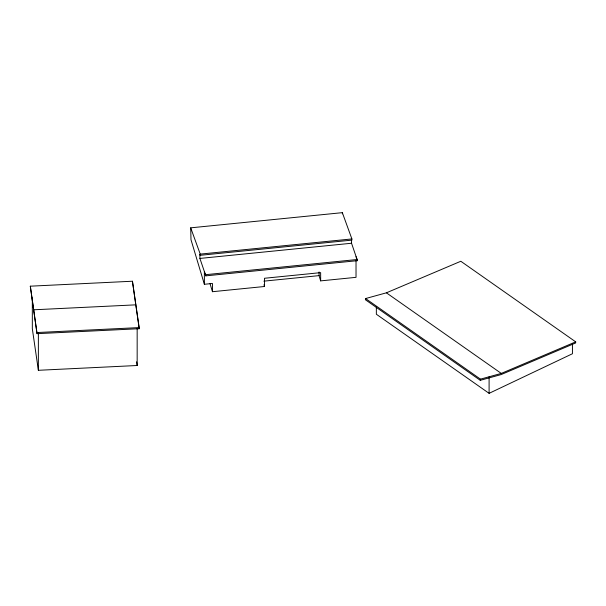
<?xml version="1.0" encoding="UTF-8"?>
<svg xmlns="http://www.w3.org/2000/svg" width="606" height="606" viewBox="0 0 606 606"><rect width="100%" height="100%" fill="white"/><g stroke="black" fill="none" stroke-linecap="round" stroke-linejoin="round"><path stroke-width="0.91" d="M30.308 286.183L37.049 333.671L139.191 328.717L139.183 327.596L132.441 281.229L30.308 286.183L37.049 333.671M132.441 281.229L139.191 328.717M575.7 341.86L575.647 342.981L501.154 374.569L480.27 380.318L365.388 299.72L365.585 298.553L386.393 292.819L460.818 261.262L575.7 341.86L501.276 373.417L480.467 379.151L365.585 298.553M480.27 380.318L480.467 379.151M376.349 306.909L376.349 314.241L489.095 393.339L572.435 353.745L572.435 344.026M356.025 260.436L356.025 277.336L320.65 280.881L320.65 272.647L264.489 278.268L264.489 286.502L212.448 291.706L212.448 283.479L204.374 284.282L190.996 239.734L190.693 227.841L342.345 212.661L351.881 238.938L351.912 240.12L200.26 255.293L199.904 254.3L199.904 258.429L205.828 275.851L357.472 260.671L351.548 243.248L351.548 239.946M190.693 227.841L200.238 254.111L351.881 238.938M199.904 258.429L351.548 243.248M205.798 274.67L357.449 259.489M263.845 281.154L319.074 275.624L320.65 280.881M33.557 309.802L135.691 304.848M37.049 332.542L139.183 327.596M32.323 298.076L32.323 328.732L38.367 370.296L137.161 365.501L137.161 328.346M386.393 292.819L501.276 373.417M356.025 256.679L357.472 260.671M205.828 275.851L204.374 271.859L204.374 284.282M263.958 284.752L264.489 286.502M210.024 283.653L212.448 291.706M136.623 361.812L137.161 365.501M342.345 212.661L342.367 213.842M200.238 254.111L200.26 255.293M489.095 376.849L489.095 393.339M319.074 271.965L319.074 275.624M38.367 333.133L38.367 370.296"/></g></svg>
